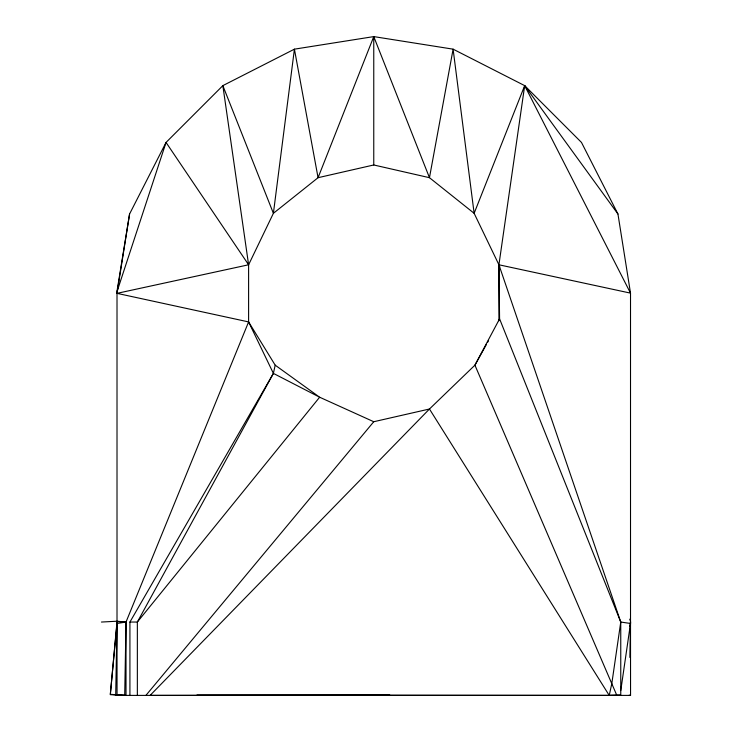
<?xml version="1.0" encoding="UTF-8"?>
<svg xmlns="http://www.w3.org/2000/svg" width="732" height="732" viewBox="0 0 732 732"><rect width="100%" height="100%" fill="white"/><g stroke="black" fill="none" stroke-linecap="round" stroke-linejoin="round"><path stroke-width="1.1" d="M629.721 619.162L630.517 621.303L630.554 695.4L126.014 695.4L126.014 622.044L248.606 321.915L248.606 264.783L222.848 85.635L294.42 49.163L373.759 36.6L453.108 49.163L524.679 85.635L581.483 142.438L617.945 214.009L630.517 293.129L630.517 623.463L620.763 690.578L620.754 695.4L196.963 695.034M129.921 695.4L129.93 622.044L273.393 373.393L275.195 365.167L248.606 321.915L117.01 293.349L129.573 214.009L166.045 142.438L222.848 85.635L273.393 213.314L248.606 264.783L117.01 293.349M137.351 695.4L137.351 622.044L273.393 373.393L248.606 321.915M115.72 694.732L117.01 621.633L126.014 622.044L124.715 695.144L115.72 694.732L126.041 695.4M629.886 657.446L630.517 622.044L629.868 626.51M129.573 214.009L117.01 291.107L117.01 623.463L110.322 694.265L119.325 695.089L110.322 694.686L117.01 621.633L117.047 694.988L119.334 694.988M498.922 320.772L498.922 264.783L524.679 85.635L617.945 214.009M620.763 690.578L620.754 622.044L499.581 318.841L498.922 264.783L630.517 293.129L524.679 85.635L474.135 213.314L429.464 177.693L453.108 49.163L474.135 213.314L498.922 264.783L620.754 622.044L611.796 683.679L609.225 695.4L619.967 695.034M373.759 36.6L318.063 177.693L273.393 213.314L294.42 49.163L318.063 177.693L373.759 164.975L429.464 177.693L373.759 36.6L373.759 164.975M499.581 318.841L474.922 365.167L429.464 409.014L150.097 695.4M486.377 344.525L474.922 365.167L616.838 695.4M487.466 342.558L488.555 340.59M145.906 695.4L373.759 421.724L429.464 409.014L609.225 695.4M117.01 623.463L126.014 622.044L117.01 621.221L101.446 622.044M150.133 695.4L389.772 695.034M129.93 622.044L137.351 622.044L319.637 397.22L373.759 421.724M620.754 622.044L630.517 623.463M117.184 291.135L166.045 142.438L248.606 264.783M629.218 695.144L630.554 695.4M273.393 373.393L319.637 397.22L275.195 365.167M498.922 264.783L499.709 266.924"/></g></svg>
